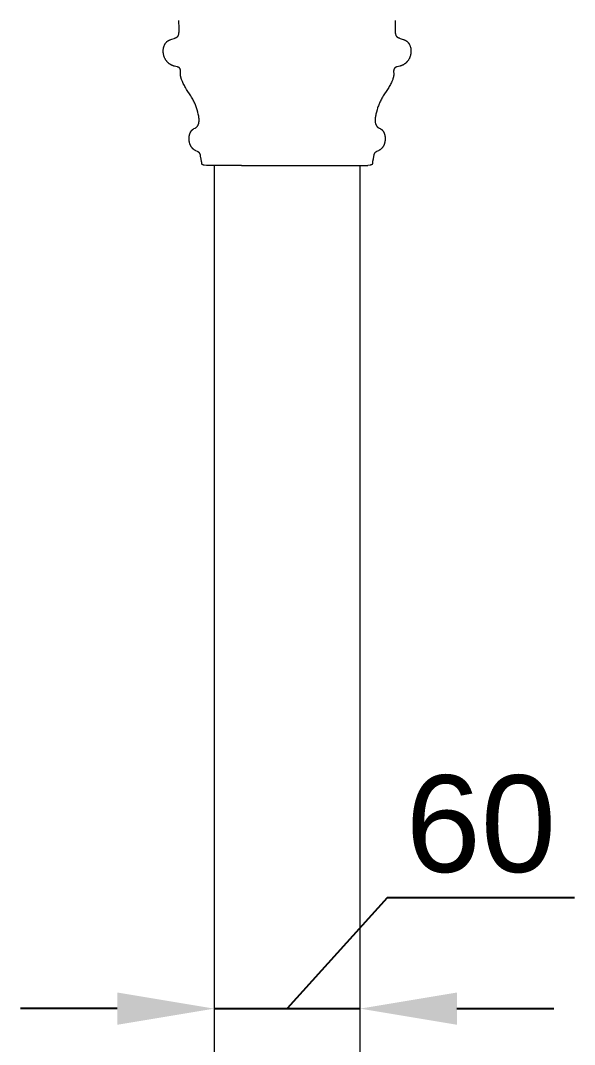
# Model space of a CAD drawing. Header units: millimetres. Extents: x -124 to 15640, y 659 to 4121.
# Drawn here: x 13563.6 to 13792.5, y 3015.3 to 3438.6 of the extents above; entities that cross this region are included whole.
import ezdxf

# ---------------------------------------------------------------- set-up
doc = ezdxf.new("R2010")
doc.units = ezdxf.units.MM
doc.layers.add('ZANO_R', color=7, linetype='Continuous', lineweight=0)
doc.styles.add('Arial', font='arial.ttf')
doc.styles.get("Standard").update_dxf_attribs({"font": 'ARIALUNI.TTF'})
doc.dimstyles.new('pl i ang', dxfattribs={"dimtxt": 50, "dimasz": 50, "dimexe": 1.25, "dimexo": 0.625, "dimgap": 10, "dimtad": 1, "dimtoh": 1, "dimtxsty": 'Standard', "dimcen": 2.5, "dimclrd": 1, "dimclre": 1, "dimclrt": 1, "dimadec": 0, "dimazin": 0, "dimtfac": 1, "dimtmove": 0, "dimatfit": 3, "dimfxl": 1, "dimarcsym": 1})

# ---------------------------------------------------------------- blocks, each defined once
blk = doc.blocks.new('*D497')
at = {"layer": 'ZANO_R', "color": 1, "lineweight": -2}
for p, q in [((13715.12, 3075.87), (13673.77, 3030.1)), ((13792.5, 3075.87), (13715.12, 3075.87)), ((13643.62, 3040.1), (13643.62, 3040.1)), ((13703.92, 3040.1), (13703.92, 3040.1)), ((13603.62, 3030.1), (13563.62, 3030.1)), ((13643.62, 3030.1), (13703.92, 3030.1)), ((13743.92, 3030.1), (13783.92, 3030.1))]:
    blk.add_line(p, q, dxfattribs=at)
at = {"layer": 'ZANO_R', "color": 1}
for points in [[(13603.62, 3023.43), (13603.62, 3036.76), (13643.62, 3030.1)], [(13743.92, 3036.76), (13743.92, 3023.43), (13703.92, 3030.1)]]:
    blk.add_solid(points, dxfattribs=at)
at = {"layer": 'ZANO_R', "color": 1, "insert": (13753.81, 3106.29), "char_height": 40, "attachment_point": 5, "style": 'Arial'}
blk.add_mtext('60', dxfattribs=at)

msp = doc.modelspace()

# ---------------------------------------------------------------- linework, layer by layer
at = {"layer": 'ZANO_R'}
for p, q in [((13629.13, 3435.29), (13629.1, 3438.6)), ((13718.43, 3438.6), (13718.4, 3435.29)), ((13629.05, 3433.22), (13629.06, 3433.3)), ((13629.06, 3433.3), (13629.08, 3433.38)), ((13629.08, 3433.38), (13629.09, 3433.47)), ((13629.09, 3433.47), (13629.1, 3433.56)), ((13629.1, 3433.56), (13629.11, 3433.65)), ((13629.11, 3433.65), (13629.12, 3433.76)), ((13629.12, 3433.87), (13629.13, 3434.12)), ((13629.12, 3433.76), (13629.12, 3433.87)), ((13629.13, 3434.12), (13629.13, 3435.29)), ((13718.4, 3435.29), (13718.4, 3434.12)), ((13718.4, 3434.12), (13718.41, 3433.87)), ((13718.41, 3433.87), (13718.42, 3433.76)), ((13718.42, 3433.76), (13718.43, 3433.65)), ((13718.43, 3433.65), (13718.44, 3433.56)), ((13718.44, 3433.56), (13718.45, 3433.47)), ((13718.45, 3433.47), (13718.46, 3433.38)), ((13718.46, 3433.38), (13718.47, 3433.3)), ((13718.47, 3433.3), (13718.49, 3433.22)), ((13623.39, 3428.97), (13623.44, 3429.04)), ((13623.44, 3429.04), (13623.49, 3429.12)), ((13623.49, 3429.12), (13623.54, 3429.19)), ((13623.54, 3429.19), (13623.59, 3429.26)), ((13623.59, 3429.26), (13623.65, 3429.33)), ((13623.65, 3429.33), (13623.7, 3429.41)), ((13623.7, 3429.41), (13623.76, 3429.47)), ((13623.76, 3429.47), (13623.82, 3429.54)), ((13623.82, 3429.54), (13623.88, 3429.61)), ((13623.88, 3429.61), (13623.94, 3429.67)), ((13623.94, 3429.67), (13624.01, 3429.74)), ((13624.01, 3429.74), (13624.07, 3429.8)), ((13624.07, 3429.8), (13624.14, 3429.86)), ((13624.14, 3429.86), (13624.21, 3429.92)), ((13624.21, 3429.92), (13624.28, 3429.98)), ((13624.28, 3429.98), (13624.35, 3430.03)), ((13624.35, 3430.03), (13624.42, 3430.09)), ((13624.42, 3430.09), (13624.5, 3430.14)), ((13624.5, 3430.14), (13624.59, 3430.2)), ((13624.59, 3430.2), (13624.68, 3430.26)), ((13624.68, 3430.26), (13624.78, 3430.32)), ((13624.78, 3430.32), (13624.87, 3430.37)), ((13624.87, 3430.37), (13624.97, 3430.42)), ((13624.97, 3430.42), (13625.07, 3430.47)), ((13625.07, 3430.47), (13625.18, 3430.52)), ((13625.18, 3430.52), (13625.28, 3430.57)), ((13625.28, 3430.57), (13625.49, 3430.66)), ((13625.49, 3430.66), (13625.71, 3430.75)), ((13625.71, 3430.75), (13626.17, 3430.91)), ((13626.17, 3430.91), (13627.07, 3431.2)), ((13627.07, 3431.2), (13627.36, 3431.31)), ((13627.36, 3431.31), (13627.51, 3431.37)), ((13627.51, 3431.37), (13627.68, 3431.43)), ((13627.68, 3431.43), (13627.77, 3431.47)), ((13627.77, 3431.47), (13627.85, 3431.51)), ((13627.85, 3431.51), (13627.94, 3431.55)), ((13627.94, 3431.55), (13628.02, 3431.59)), ((13628.02, 3431.59), (13628.11, 3431.64)), ((13628.11, 3431.64), (13628.19, 3431.69)), ((13628.19, 3431.69), (13628.23, 3431.71)), ((13628.23, 3431.71), (13628.27, 3431.74)), ((13628.27, 3431.74), (13628.31, 3431.77)), ((13628.31, 3431.77), (13628.35, 3431.79)), ((13628.35, 3431.79), (13628.38, 3431.82)), ((13628.38, 3431.82), (13628.42, 3431.85)), ((13628.42, 3431.85), (13628.45, 3431.88)), ((13628.45, 3431.88), (13628.48, 3431.91)), ((13628.48, 3431.91), (13628.52, 3431.93)), ((13628.52, 3431.93), (13628.55, 3431.97)), ((13628.55, 3431.97), (13628.56, 3431.98)), ((13628.56, 3431.98), (13628.58, 3432)), ((13628.58, 3432), (13628.59, 3432.01)), ((13628.59, 3432.01), (13628.6, 3432.03)), ((13628.6, 3432.03), (13628.62, 3432.05)), ((13628.62, 3432.05), (13628.63, 3432.06)), ((13628.63, 3432.06), (13628.64, 3432.08)), ((13628.64, 3432.08), (13628.66, 3432.1)), ((13628.66, 3432.1), (13628.67, 3432.12)), ((13628.67, 3432.12), (13628.68, 3432.14)), ((13628.68, 3432.14), (13628.69, 3432.16)), ((13628.69, 3432.16), (13628.7, 3432.17)), ((13628.7, 3432.17), (13628.72, 3432.21)), ((13628.72, 3432.21), (13628.74, 3432.25)), ((13628.74, 3432.25), (13628.76, 3432.29)), ((13628.76, 3432.29), (13628.78, 3432.33)), ((13628.78, 3432.33), (13628.79, 3432.36)), ((13628.79, 3432.36), (13628.81, 3432.4)), ((13628.81, 3432.4), (13628.84, 3432.48)), ((13628.84, 3432.48), (13628.88, 3432.62)), ((13628.88, 3432.62), (13628.99, 3432.98)), ((13628.99, 3432.98), (13629.01, 3433.06)), ((13629.01, 3433.06), (13629.03, 3433.14)), ((13629.03, 3433.14), (13629.05, 3433.22)), ((13718.49, 3433.22), (13718.51, 3433.14)), ((13718.51, 3433.14), (13718.52, 3433.06)), ((13718.52, 3433.06), (13718.55, 3432.98)), ((13718.55, 3432.98), (13718.65, 3432.62)), ((13718.65, 3432.62), (13718.7, 3432.48)), ((13718.7, 3432.48), (13718.72, 3432.4)), ((13718.72, 3432.4), (13718.74, 3432.36)), ((13718.74, 3432.36), (13718.75, 3432.33)), ((13718.75, 3432.33), (13718.77, 3432.29)), ((13718.77, 3432.29), (13718.79, 3432.25)), ((13718.79, 3432.25), (13718.81, 3432.21)), ((13718.81, 3432.21), (13718.83, 3432.17)), ((13718.83, 3432.17), (13718.84, 3432.16)), ((13718.84, 3432.16), (13718.85, 3432.14)), ((13718.85, 3432.14), (13718.86, 3432.12)), ((13718.86, 3432.12), (13718.88, 3432.1)), ((13718.88, 3432.1), (13718.89, 3432.08)), ((13718.89, 3432.08), (13718.9, 3432.06)), ((13718.9, 3432.06), (13718.92, 3432.05)), ((13718.92, 3432.05), (13718.93, 3432.03)), ((13718.93, 3432.03), (13718.94, 3432.01)), ((13718.94, 3432.01), (13718.96, 3432)), ((13718.96, 3432), (13718.97, 3431.98)), ((13718.97, 3431.98), (13718.99, 3431.97)), ((13718.99, 3431.97), (13719.02, 3431.93)), ((13719.02, 3431.93), (13719.05, 3431.91)), ((13719.05, 3431.91), (13719.08, 3431.88)), ((13719.08, 3431.88), (13719.12, 3431.85)), ((13719.12, 3431.85), (13719.15, 3431.82)), ((13719.15, 3431.82), (13719.19, 3431.79)), ((13719.19, 3431.79), (13719.22, 3431.77)), ((13719.22, 3431.77), (13719.26, 3431.74)), ((13719.26, 3431.74), (13719.3, 3431.71)), ((13719.3, 3431.71), (13719.34, 3431.69)), ((13719.34, 3431.69), (13719.42, 3431.64)), ((13719.42, 3431.64), (13719.51, 3431.59)), ((13719.51, 3431.59), (13719.59, 3431.55)), ((13719.59, 3431.55), (13719.68, 3431.51)), ((13719.68, 3431.51), (13719.77, 3431.47)), ((13719.77, 3431.47), (13719.85, 3431.43)), ((13719.85, 3431.43), (13720.02, 3431.37)), ((13720.02, 3431.37), (13720.17, 3431.31)), ((13720.17, 3431.31), (13720.47, 3431.2)), ((13720.47, 3431.2), (13721.36, 3430.91)), ((13721.36, 3430.91), (13721.82, 3430.75)), ((13721.82, 3430.75), (13722.04, 3430.66)), ((13722.04, 3430.66), (13722.25, 3430.57)), ((13722.25, 3430.57), (13722.36, 3430.52)), ((13722.36, 3430.52), (13722.46, 3430.47)), ((13722.46, 3430.47), (13722.56, 3430.42)), ((13722.56, 3430.42), (13722.66, 3430.37)), ((13722.66, 3430.37), (13722.76, 3430.32)), ((13722.76, 3430.32), (13722.85, 3430.26)), ((13722.85, 3430.26), (13722.94, 3430.2)), ((13722.94, 3430.2), (13723.04, 3430.14)), ((13723.04, 3430.14), (13723.11, 3430.09)), ((13723.11, 3430.09), (13723.18, 3430.03)), ((13723.18, 3430.03), (13723.26, 3429.98)), ((13723.26, 3429.98), (13723.33, 3429.92)), ((13723.33, 3429.92), (13723.39, 3429.86)), ((13723.39, 3429.86), (13723.46, 3429.8)), ((13723.46, 3429.8), (13723.53, 3429.74)), ((13723.53, 3429.74), (13723.59, 3429.67)), ((13723.59, 3429.67), (13723.65, 3429.61)), ((13723.65, 3429.61), (13723.71, 3429.54)), ((13723.71, 3429.54), (13723.77, 3429.47)), ((13723.77, 3429.47), (13723.83, 3429.41)), ((13723.83, 3429.41), (13723.89, 3429.33)), ((13723.89, 3429.33), (13723.94, 3429.26)), ((13723.94, 3429.26), (13723.99, 3429.19)), ((13723.99, 3429.19), (13724.04, 3429.12)), ((13724.04, 3429.12), (13724.09, 3429.04)), ((13724.09, 3429.04), (13724.14, 3428.97)), ((13622.59, 3426.27), (13622.61, 3426.47)), ((13622.59, 3426.07), (13622.59, 3426.27)), ((13622.59, 3425.87), (13622.59, 3426.07)), ((13622.59, 3425.68), (13622.59, 3425.87)), ((13622.6, 3425.48), (13622.59, 3425.68)), ((13622.62, 3425.28), (13622.6, 3425.48)), ((13622.61, 3426.47), (13622.63, 3426.66)), ((13622.64, 3425.09), (13622.62, 3425.28)), ((13622.63, 3426.66), (13622.65, 3426.86)), ((13622.67, 3424.89), (13622.64, 3425.09)), ((13622.65, 3426.86), (13622.68, 3427.06)), ((13622.7, 3424.7), (13622.67, 3424.89)), ((13622.68, 3427.06), (13622.72, 3427.25)), ((13622.72, 3427.25), (13622.76, 3427.44)), ((13622.76, 3427.44), (13622.81, 3427.63)), ((13622.81, 3427.63), (13622.87, 3427.82)), ((13622.87, 3427.82), (13622.92, 3427.99)), ((13622.92, 3427.99), (13622.99, 3428.16)), ((13622.99, 3428.16), (13623.06, 3428.33)), ((13623.06, 3428.33), (13623.09, 3428.41)), ((13623.09, 3428.41), (13623.13, 3428.49)), ((13623.13, 3428.49), (13623.17, 3428.57)), ((13623.17, 3428.57), (13623.21, 3428.65)), ((13623.21, 3428.65), (13623.25, 3428.73)), ((13623.25, 3428.73), (13623.3, 3428.81)), ((13623.3, 3428.81), (13623.34, 3428.89)), ((13623.34, 3428.89), (13623.39, 3428.97)), ((13724.14, 3428.97), (13724.19, 3428.89)), ((13724.19, 3428.89), (13724.24, 3428.81)), ((13724.24, 3428.81), (13724.28, 3428.73)), ((13724.28, 3428.73), (13724.32, 3428.65)), ((13724.32, 3428.65), (13724.36, 3428.57)), ((13724.36, 3428.57), (13724.4, 3428.49)), ((13724.4, 3428.49), (13724.44, 3428.41)), ((13724.44, 3428.41), (13724.48, 3428.33)), ((13724.48, 3428.33), (13724.55, 3428.16)), ((13724.55, 3428.16), (13724.61, 3427.99)), ((13724.61, 3427.99), (13724.67, 3427.82)), ((13724.67, 3427.82), (13724.72, 3427.63)), ((13724.72, 3427.63), (13724.77, 3427.44)), ((13724.77, 3427.44), (13724.82, 3427.25)), ((13724.82, 3427.25), (13724.85, 3427.06)), ((13724.87, 3424.89), (13724.84, 3424.7)), ((13724.85, 3427.06), (13724.88, 3426.86)), ((13724.89, 3425.09), (13724.87, 3424.89)), ((13724.88, 3426.86), (13724.91, 3426.66)), ((13724.92, 3425.28), (13724.89, 3425.09)), ((13724.91, 3426.66), (13724.93, 3426.47)), ((13724.93, 3425.48), (13724.92, 3425.28)), ((13724.93, 3426.47), (13724.94, 3426.27)), ((13724.94, 3425.68), (13724.93, 3425.48)), ((13724.94, 3426.27), (13724.95, 3426.07)), ((13724.95, 3425.87), (13724.94, 3425.68)), ((13724.95, 3426.07), (13724.95, 3425.87)), ((13622.74, 3424.5), (13622.7, 3424.7)), ((13622.78, 3424.3), (13622.74, 3424.5)), ((13622.83, 3424.1), (13622.78, 3424.3)), ((13622.89, 3423.9), (13622.83, 3424.1)), ((13622.95, 3423.71), (13622.89, 3423.9)), ((13623.02, 3423.51), (13622.95, 3423.71)), ((13623.1, 3423.32), (13623.02, 3423.51)), ((13623.18, 3423.13), (13623.1, 3423.32)), ((13623.27, 3422.94), (13623.18, 3423.13)), ((13623.36, 3422.76), (13623.27, 3422.94)), ((13623.46, 3422.57), (13623.36, 3422.76)), ((13623.56, 3422.39), (13623.46, 3422.57)), ((13623.68, 3422.22), (13623.56, 3422.39)), ((13623.79, 3422.04), (13623.68, 3422.22)), ((13623.92, 3421.88), (13623.79, 3422.04)), ((13624.05, 3421.71), (13623.92, 3421.88)), ((13624.11, 3421.63), (13624.05, 3421.71)), ((13624.18, 3421.55), (13624.11, 3421.63)), ((13624.25, 3421.47), (13624.18, 3421.55)), ((13624.32, 3421.39), (13624.25, 3421.47)), ((13624.4, 3421.31), (13624.32, 3421.39)), ((13624.47, 3421.24), (13624.4, 3421.31)), ((13624.55, 3421.16), (13624.47, 3421.24)), ((13624.63, 3421.09), (13624.55, 3421.16)), ((13624.71, 3421.02), (13624.63, 3421.09)), ((13624.79, 3420.95), (13624.71, 3421.02)), ((13624.87, 3420.88), (13624.79, 3420.95)), ((13624.95, 3420.81), (13624.87, 3420.88)), ((13625.04, 3420.74), (13624.95, 3420.81)), ((13625.13, 3420.68), (13625.04, 3420.74)), ((13625.22, 3420.61), (13625.13, 3420.68)), ((13625.31, 3420.55), (13625.22, 3420.61)), ((13722.32, 3420.61), (13722.23, 3420.55)), ((13722.41, 3420.68), (13722.32, 3420.61)), ((13722.49, 3420.74), (13722.41, 3420.68)), ((13722.58, 3420.81), (13722.49, 3420.74)), ((13722.66, 3420.88), (13722.58, 3420.81)), ((13722.75, 3420.95), (13722.66, 3420.88)), ((13722.83, 3421.02), (13722.75, 3420.95)), ((13722.91, 3421.09), (13722.83, 3421.02)), ((13722.98, 3421.16), (13722.91, 3421.09)), ((13723.06, 3421.24), (13722.98, 3421.16)), ((13723.14, 3421.31), (13723.06, 3421.24)), ((13723.21, 3421.39), (13723.14, 3421.31)), ((13723.28, 3421.47), (13723.21, 3421.39)), ((13723.35, 3421.55), (13723.28, 3421.47)), ((13723.42, 3421.63), (13723.35, 3421.55)), ((13723.49, 3421.71), (13723.42, 3421.63)), ((13723.62, 3421.88), (13723.49, 3421.71)), ((13723.74, 3422.04), (13723.62, 3421.88)), ((13723.86, 3422.22), (13723.74, 3422.04)), ((13723.97, 3422.39), (13723.86, 3422.22)), ((13724.07, 3422.57), (13723.97, 3422.39)), ((13724.17, 3422.76), (13724.07, 3422.57)), ((13724.27, 3422.94), (13724.17, 3422.76)), ((13724.35, 3423.13), (13724.27, 3422.94)), ((13724.44, 3423.32), (13724.35, 3423.13)), ((13724.51, 3423.51), (13724.44, 3423.32)), ((13724.58, 3423.71), (13724.51, 3423.51)), ((13724.64, 3423.9), (13724.58, 3423.71)), ((13724.7, 3424.1), (13724.64, 3423.9)), ((13724.75, 3424.3), (13724.7, 3424.1)), ((13724.8, 3424.5), (13724.75, 3424.3)), ((13724.84, 3424.7), (13724.8, 3424.5)), ((13625.4, 3420.49), (13625.31, 3420.55)), ((13625.49, 3420.43), (13625.4, 3420.49)), ((13625.59, 3420.37), (13625.49, 3420.43)), ((13625.69, 3420.31), (13625.59, 3420.37)), ((13625.78, 3420.26), (13625.69, 3420.31)), ((13625.88, 3420.21), (13625.78, 3420.26)), ((13625.98, 3420.15), (13625.88, 3420.21)), ((13626.09, 3420.1), (13625.98, 3420.15)), ((13626.19, 3420.06), (13626.09, 3420.1)), ((13626.3, 3420.01), (13626.19, 3420.06)), ((13626.41, 3419.97), (13626.3, 3420.01)), ((13626.52, 3419.92), (13626.41, 3419.97)), ((13626.63, 3419.88), (13626.52, 3419.92)), ((13626.74, 3419.84), (13626.63, 3419.88)), ((13626.85, 3419.8), (13626.74, 3419.84)), ((13626.97, 3419.77), (13626.85, 3419.8)), ((13627.1, 3419.73), (13626.97, 3419.77)), ((13627.24, 3419.69), (13627.1, 3419.73)), ((13628.28, 3419.44), (13627.24, 3419.69)), ((13628.4, 3419.41), (13628.28, 3419.44)), ((13628.52, 3419.37), (13628.4, 3419.41)), ((13628.64, 3419.33), (13628.52, 3419.37)), ((13628.7, 3419.31), (13628.64, 3419.33)), ((13628.76, 3419.29), (13628.7, 3419.31)), ((13628.81, 3419.27), (13628.76, 3419.29)), ((13628.87, 3419.24), (13628.81, 3419.27)), ((13628.92, 3419.22), (13628.87, 3419.24)), ((13628.97, 3419.19), (13628.92, 3419.22)), ((13629, 3419.18), (13628.97, 3419.19)), ((13629.02, 3419.16), (13629, 3419.18)), ((13629.05, 3419.15), (13629.02, 3419.16)), ((13629.07, 3419.13), (13629.05, 3419.15)), ((13629.09, 3419.12), (13629.07, 3419.13)), ((13629.12, 3419.1), (13629.09, 3419.12)), ((13629.14, 3419.09), (13629.12, 3419.1)), ((13629.16, 3419.07), (13629.14, 3419.09)), ((13629.18, 3419.06), (13629.16, 3419.07)), ((13629.2, 3419.04), (13629.18, 3419.06)), ((13629.22, 3419.02), (13629.2, 3419.04)), ((13629.24, 3419.01), (13629.22, 3419.02)), ((13629.26, 3418.99), (13629.24, 3419.01)), ((13629.28, 3418.97), (13629.26, 3418.99)), ((13629.3, 3418.95), (13629.28, 3418.97)), ((13629.32, 3418.93), (13629.3, 3418.95)), ((13629.34, 3418.92), (13629.32, 3418.93)), ((13629.35, 3418.9), (13629.34, 3418.92)), ((13629.37, 3418.88), (13629.35, 3418.9)), ((13629.39, 3418.86), (13629.37, 3418.88)), ((13629.4, 3418.84), (13629.39, 3418.86)), ((13629.42, 3418.82), (13629.4, 3418.84)), ((13629.43, 3418.8), (13629.42, 3418.82)), ((13629.45, 3418.78), (13629.43, 3418.8)), ((13629.46, 3418.76), (13629.45, 3418.78)), ((13629.47, 3418.74), (13629.46, 3418.76)), ((13629.49, 3418.72), (13629.47, 3418.74)), ((13629.5, 3418.7), (13629.49, 3418.72)), ((13629.51, 3418.68), (13629.5, 3418.7)), ((13629.52, 3418.66), (13629.51, 3418.68)), ((13629.53, 3418.64), (13629.52, 3418.66)), ((13629.55, 3418.62), (13629.53, 3418.64)), ((13629.57, 3418.57), (13629.55, 3418.62)), ((13629.59, 3418.53), (13629.57, 3418.57)), ((13629.6, 3418.48), (13629.59, 3418.53)), ((13629.62, 3418.44), (13629.6, 3418.48)), ((13629.64, 3418.39), (13629.62, 3418.44)), ((13629.65, 3418.35), (13629.64, 3418.39)), ((13629.66, 3418.3), (13629.65, 3418.35)), ((13629.67, 3418.25), (13629.66, 3418.3)), ((13629.69, 3418.2), (13629.67, 3418.25)), ((13629.7, 3418.15), (13629.69, 3418.2)), ((13629.7, 3418.1), (13629.7, 3418.15)), ((13629.71, 3418.06), (13629.7, 3418.1)), ((13629.72, 3418.01), (13629.71, 3418.06)), ((13629.72, 3417.96), (13629.72, 3418.01)), ((13629.73, 3417.85), (13629.72, 3417.96)), ((13629.72, 3416.59), (13629.75, 3417.48)), ((13629.72, 3416.32), (13629.72, 3416.59)), ((13629.74, 3417.73), (13629.73, 3417.85)), ((13629.75, 3417.61), (13629.74, 3417.73)), ((13629.75, 3417.48), (13629.75, 3417.61)), ((13717.8, 3417.85), (13717.79, 3417.73)), ((13717.79, 3417.73), (13717.79, 3417.61)), ((13717.79, 3417.61), (13717.79, 3417.48)), ((13717.79, 3417.48), (13717.81, 3416.59)), ((13717.81, 3417.96), (13717.8, 3417.85)), ((13717.82, 3418.06), (13717.81, 3418.01)), ((13717.81, 3418.01), (13717.81, 3417.96)), ((13717.81, 3416.59), (13717.81, 3416.32)), ((13717.83, 3418.1), (13717.82, 3418.06)), ((13717.84, 3418.15), (13717.83, 3418.1)), ((13717.85, 3418.2), (13717.84, 3418.15)), ((13717.86, 3418.25), (13717.85, 3418.2)), ((13717.87, 3418.3), (13717.86, 3418.25)), ((13717.88, 3418.35), (13717.87, 3418.3)), ((13717.9, 3418.39), (13717.88, 3418.35)), ((13717.91, 3418.44), (13717.9, 3418.39)), ((13717.93, 3418.48), (13717.91, 3418.44)), ((13717.95, 3418.53), (13717.93, 3418.48)), ((13717.97, 3418.57), (13717.95, 3418.53)), ((13717.99, 3418.62), (13717.97, 3418.57)), ((13718, 3418.64), (13717.99, 3418.62)), ((13718.01, 3418.66), (13718, 3418.64)), ((13718.02, 3418.68), (13718.01, 3418.66)), ((13718.03, 3418.7), (13718.02, 3418.68)), ((13718.05, 3418.72), (13718.03, 3418.7)), ((13718.06, 3418.74), (13718.05, 3418.72)), ((13718.07, 3418.76), (13718.06, 3418.74)), ((13718.09, 3418.78), (13718.07, 3418.76)), ((13718.1, 3418.8), (13718.09, 3418.78)), ((13718.12, 3418.82), (13718.1, 3418.8)), ((13718.13, 3418.84), (13718.12, 3418.82)), ((13718.15, 3418.86), (13718.13, 3418.84)), ((13718.16, 3418.88), (13718.15, 3418.86)), ((13718.18, 3418.9), (13718.16, 3418.88)), ((13718.2, 3418.92), (13718.18, 3418.9)), ((13718.21, 3418.93), (13718.2, 3418.92)), ((13718.23, 3418.95), (13718.21, 3418.93)), ((13718.25, 3418.97), (13718.23, 3418.95)), ((13718.27, 3418.99), (13718.25, 3418.97)), ((13718.29, 3419.01), (13718.27, 3418.99)), ((13718.31, 3419.02), (13718.29, 3419.01)), ((13718.33, 3419.04), (13718.31, 3419.02)), ((13718.35, 3419.06), (13718.33, 3419.04)), ((13718.37, 3419.07), (13718.35, 3419.06)), ((13718.39, 3419.09), (13718.37, 3419.07)), ((13718.42, 3419.1), (13718.39, 3419.09)), ((13718.44, 3419.12), (13718.42, 3419.1)), ((13718.46, 3419.13), (13718.44, 3419.12)), ((13718.49, 3419.15), (13718.46, 3419.13)), ((13718.51, 3419.16), (13718.49, 3419.15)), ((13718.54, 3419.18), (13718.51, 3419.16)), ((13718.56, 3419.19), (13718.54, 3419.18)), ((13718.61, 3419.22), (13718.56, 3419.19)), ((13718.67, 3419.24), (13718.61, 3419.22)), ((13718.72, 3419.27), (13718.67, 3419.24)), ((13718.78, 3419.29), (13718.72, 3419.27)), ((13718.84, 3419.31), (13718.78, 3419.29)), ((13718.89, 3419.33), (13718.84, 3419.31)), ((13719.01, 3419.37), (13718.89, 3419.33)), ((13719.13, 3419.41), (13719.01, 3419.37)), ((13719.25, 3419.44), (13719.13, 3419.41)), ((13720.3, 3419.69), (13719.25, 3419.44)), ((13720.43, 3419.73), (13720.3, 3419.69)), ((13720.56, 3419.77), (13720.43, 3419.73)), ((13720.68, 3419.8), (13720.56, 3419.77)), ((13720.79, 3419.84), (13720.68, 3419.8)), ((13720.91, 3419.88), (13720.79, 3419.84)), ((13721.02, 3419.92), (13720.91, 3419.88)), ((13721.13, 3419.97), (13721.02, 3419.92)), ((13721.23, 3420.01), (13721.13, 3419.97)), ((13721.34, 3420.06), (13721.23, 3420.01)), ((13721.45, 3420.1), (13721.34, 3420.06)), ((13721.55, 3420.15), (13721.45, 3420.1)), ((13721.65, 3420.21), (13721.55, 3420.15)), ((13721.75, 3420.26), (13721.65, 3420.21)), ((13721.85, 3420.31), (13721.75, 3420.26)), ((13721.94, 3420.37), (13721.85, 3420.31)), ((13722.04, 3420.43), (13721.94, 3420.37)), ((13722.13, 3420.49), (13722.04, 3420.43)), ((13722.23, 3420.55), (13722.13, 3420.49)), ((13629.72, 3416.18), (13629.72, 3416.32)), ((13629.73, 3416.05), (13629.72, 3416.18)), ((13629.74, 3415.91), (13629.73, 3416.05)), ((13629.75, 3415.78), (13629.74, 3415.91)), ((13629.77, 3415.63), (13629.75, 3415.78)), ((13629.8, 3415.48), (13629.77, 3415.63)), ((13629.83, 3415.33), (13629.8, 3415.48)), ((13629.86, 3415.17), (13629.83, 3415.33)), ((13629.9, 3415.02), (13629.86, 3415.17)), ((13629.94, 3414.87), (13629.9, 3415.02)), ((13629.99, 3414.72), (13629.94, 3414.87)), ((13630.03, 3414.57), (13629.99, 3414.72)), ((13630.14, 3414.26), (13630.03, 3414.57)), ((13630.25, 3413.96), (13630.14, 3414.26)), ((13630.5, 3413.38), (13630.25, 3413.96)), ((13630.69, 3412.95), (13630.5, 3413.38)), ((13630.89, 3412.52), (13630.69, 3412.95)), ((13631.1, 3412.1), (13630.89, 3412.52)), ((13631.31, 3411.69), (13631.1, 3412.1)), ((13716.43, 3412.1), (13716.22, 3411.69)), ((13716.64, 3412.52), (13716.43, 3412.1)), ((13716.84, 3412.95), (13716.64, 3412.52)), ((13717.04, 3413.38), (13716.84, 3412.95)), ((13717.28, 3413.96), (13717.04, 3413.38)), ((13717.39, 3414.26), (13717.28, 3413.96)), ((13717.5, 3414.57), (13717.39, 3414.26)), ((13717.55, 3414.72), (13717.5, 3414.57)), ((13717.59, 3414.87), (13717.55, 3414.72)), ((13717.64, 3415.02), (13717.59, 3414.87)), ((13717.67, 3415.17), (13717.64, 3415.02)), ((13717.71, 3415.33), (13717.67, 3415.17)), ((13717.74, 3415.48), (13717.71, 3415.33)), ((13717.76, 3415.63), (13717.74, 3415.48)), ((13717.78, 3415.78), (13717.76, 3415.63)), ((13717.8, 3415.91), (13717.78, 3415.78)), ((13717.81, 3416.05), (13717.8, 3415.91)), ((13717.81, 3416.32), (13717.81, 3416.18)), ((13717.81, 3416.18), (13717.81, 3416.05)), ((13631.54, 3411.28), (13631.31, 3411.69)), ((13631.77, 3410.87), (13631.54, 3411.28)), ((13632.27, 3410.04), (13631.77, 3410.87)), ((13634.01, 3407.4), (13632.27, 3410.04)), ((13715.26, 3410.04), (13713.52, 3407.4)), ((13715.76, 3410.87), (13715.26, 3410.04)), ((13716, 3411.28), (13715.76, 3410.87)), ((13716.22, 3411.69), (13716, 3411.28)), ((13634.29, 3406.95), (13634.01, 3407.4)), ((13634.57, 3406.48), (13634.29, 3406.95)), ((13634.8, 3406.09), (13634.57, 3406.48)), ((13635.01, 3405.69), (13634.8, 3406.09)), ((13635.21, 3405.29), (13635.01, 3405.69)), ((13635.4, 3404.89), (13635.21, 3405.29)), ((13635.58, 3404.48), (13635.4, 3404.89)), ((13635.76, 3404.08), (13635.58, 3404.48)), ((13635.92, 3403.67), (13635.76, 3404.08)), ((13636.07, 3403.26), (13635.92, 3403.67)), ((13711.61, 3403.67), (13711.46, 3403.26)), ((13711.78, 3404.08), (13711.61, 3403.67)), ((13711.95, 3404.48), (13711.78, 3404.08)), ((13712.13, 3404.89), (13711.95, 3404.48)), ((13712.32, 3405.29), (13712.13, 3404.89)), ((13712.52, 3405.69), (13712.32, 3405.29)), ((13712.74, 3406.09), (13712.52, 3405.69)), ((13712.96, 3406.48), (13712.74, 3406.09)), ((13713.24, 3406.95), (13712.96, 3406.48)), ((13713.52, 3407.4), (13713.24, 3406.95)), ((13636.22, 3402.85), (13636.07, 3403.26)), ((13636.36, 3402.43), (13636.22, 3402.85)), ((13636.62, 3401.59), (13636.36, 3402.43)), ((13636.85, 3400.73), (13636.62, 3401.59)), ((13637.06, 3399.85), (13636.85, 3400.73)), ((13637.15, 3399.46), (13637.06, 3399.85)), ((13637.23, 3399.06), (13637.15, 3399.46)), ((13710.38, 3399.46), (13710.3, 3399.06)), ((13710.47, 3399.85), (13710.38, 3399.46)), ((13710.68, 3400.73), (13710.47, 3399.85)), ((13710.92, 3401.59), (13710.68, 3400.73)), ((13711.17, 3402.43), (13710.92, 3401.59)), ((13711.31, 3402.85), (13711.17, 3402.43)), ((13711.46, 3403.26), (13711.31, 3402.85)), ((13636.86, 3395.11), (13636.9, 3395.18)), ((13636.9, 3395.18), (13636.94, 3395.25)), ((13636.94, 3395.25), (13636.97, 3395.32)), ((13636.97, 3395.32), (13637.01, 3395.39)), ((13637.01, 3395.39), (13637.04, 3395.46)), ((13637.04, 3395.46), (13637.07, 3395.53)), ((13637.07, 3395.53), (13637.1, 3395.6)), ((13637.1, 3395.6), (13637.13, 3395.68)), ((13637.13, 3395.68), (13637.16, 3395.75)), ((13637.16, 3395.75), (13637.18, 3395.83)), ((13637.18, 3395.83), (13637.21, 3395.9)), ((13637.21, 3395.9), (13637.23, 3395.98)), ((13637.31, 3398.65), (13637.23, 3399.06)), ((13637.23, 3395.98), (13637.25, 3396.06)), ((13637.25, 3396.06), (13637.27, 3396.13)), ((13637.27, 3396.13), (13637.29, 3396.21)), ((13637.29, 3396.21), (13637.32, 3396.37)), ((13637.34, 3398.44), (13637.31, 3398.65)), ((13637.32, 3396.37), (13637.35, 3396.53)), ((13637.36, 3398.23), (13637.34, 3398.44)), ((13637.35, 3396.53), (13637.36, 3396.63)), ((13637.38, 3398.02), (13637.36, 3398.23)), ((13637.36, 3396.63), (13637.38, 3396.74)), ((13637.4, 3397.81), (13637.38, 3398.02)), ((13637.38, 3396.74), (13637.39, 3396.85)), ((13637.39, 3396.85), (13637.4, 3396.95)), ((13637.41, 3397.59), (13637.4, 3397.81)), ((13637.4, 3397.06), (13637.41, 3397.17)), ((13637.4, 3396.95), (13637.4, 3397.06)), ((13637.41, 3397.38), (13637.41, 3397.59)), ((13637.41, 3397.17), (13637.41, 3397.38)), ((13710.13, 3397.81), (13710.12, 3397.59)), ((13710.12, 3397.59), (13710.12, 3397.38)), ((13710.12, 3397.38), (13710.12, 3397.17)), ((13710.12, 3397.17), (13710.13, 3397.06)), ((13710.15, 3398.02), (13710.13, 3397.81)), ((13710.13, 3397.06), (13710.14, 3396.95)), ((13710.14, 3396.95), (13710.14, 3396.85)), ((13710.14, 3396.85), (13710.16, 3396.74)), ((13710.17, 3398.23), (13710.15, 3398.02)), ((13710.16, 3396.74), (13710.17, 3396.63)), ((13710.2, 3398.44), (13710.17, 3398.23)), ((13710.17, 3396.63), (13710.18, 3396.53)), ((13710.18, 3396.53), (13710.21, 3396.37)), ((13710.23, 3398.65), (13710.2, 3398.44)), ((13710.21, 3396.37), (13710.24, 3396.21)), ((13710.3, 3399.06), (13710.23, 3398.65)), ((13710.24, 3396.21), (13710.26, 3396.13)), ((13710.26, 3396.13), (13710.28, 3396.06)), ((13710.28, 3396.06), (13710.3, 3395.98)), ((13710.3, 3395.98), (13710.33, 3395.9)), ((13710.33, 3395.9), (13710.35, 3395.83)), ((13710.35, 3395.83), (13710.38, 3395.75)), ((13710.38, 3395.75), (13710.4, 3395.68)), ((13710.4, 3395.68), (13710.43, 3395.6)), ((13710.43, 3395.6), (13710.46, 3395.53)), ((13710.46, 3395.53), (13710.49, 3395.46)), ((13710.49, 3395.46), (13710.53, 3395.39)), ((13710.53, 3395.39), (13710.56, 3395.32)), ((13710.56, 3395.32), (13710.6, 3395.25)), ((13710.6, 3395.25), (13710.64, 3395.18)), ((13710.64, 3395.18), (13710.68, 3395.11)), ((13633.35, 3390.89), (13633.38, 3391.04)), ((13633.38, 3391.04), (13633.41, 3391.18)), ((13633.41, 3391.18), (13633.45, 3391.33)), ((13633.45, 3391.33), (13633.49, 3391.47)), ((13633.49, 3391.47), (13633.53, 3391.61)), ((13633.53, 3391.61), (13633.58, 3391.75)), ((13633.58, 3391.75), (13633.63, 3391.89)), ((13633.63, 3391.89), (13633.68, 3392.02)), ((13633.68, 3392.02), (13633.73, 3392.15)), ((13633.73, 3392.15), (13633.79, 3392.28)), ((13633.79, 3392.28), (13633.86, 3392.41)), ((13633.86, 3392.41), (13633.92, 3392.53)), ((13633.92, 3392.53), (13633.99, 3392.65)), ((13633.99, 3392.65), (13634.07, 3392.77)), ((13634.07, 3392.77), (13634.11, 3392.82)), ((13634.11, 3392.82), (13634.15, 3392.88)), ((13634.15, 3392.88), (13634.19, 3392.93)), ((13634.19, 3392.93), (13634.23, 3392.99)), ((13634.23, 3392.99), (13634.27, 3393.04)), ((13634.27, 3393.04), (13634.31, 3393.09)), ((13634.31, 3393.09), (13634.35, 3393.14)), ((13634.35, 3393.14), (13634.4, 3393.19)), ((13634.4, 3393.19), (13634.44, 3393.24)), ((13634.44, 3393.24), (13634.49, 3393.29)), ((13634.49, 3393.29), (13634.53, 3393.34)), ((13634.53, 3393.34), (13634.58, 3393.38)), ((13634.58, 3393.38), (13634.63, 3393.43)), ((13634.63, 3393.43), (13634.68, 3393.47)), ((13634.68, 3393.47), (13634.73, 3393.52)), ((13634.73, 3393.52), (13634.78, 3393.56)), ((13634.78, 3393.56), (13634.83, 3393.6)), ((13634.83, 3393.6), (13634.89, 3393.64)), ((13634.89, 3393.64), (13634.94, 3393.67)), ((13634.94, 3393.67), (13634.99, 3393.71)), ((13634.99, 3393.71), (13635.07, 3393.76)), ((13635.07, 3393.76), (13635.14, 3393.8)), ((13635.14, 3393.8), (13635.21, 3393.84)), ((13635.21, 3393.84), (13635.29, 3393.88)), ((13635.29, 3393.88), (13635.75, 3394.12)), ((13635.75, 3394.12), (13635.9, 3394.2)), ((13635.9, 3394.2), (13635.97, 3394.24)), ((13635.97, 3394.24), (13636.04, 3394.28)), ((13636.04, 3394.28), (13636.11, 3394.33)), ((13636.11, 3394.33), (13636.18, 3394.37)), ((13636.18, 3394.37), (13636.21, 3394.4)), ((13636.21, 3394.4), (13636.24, 3394.42)), ((13636.24, 3394.42), (13636.3, 3394.47)), ((13636.3, 3394.47), (13636.36, 3394.52)), ((13636.36, 3394.52), (13636.42, 3394.57)), ((13636.42, 3394.57), (13636.48, 3394.62)), ((13636.48, 3394.62), (13636.53, 3394.68)), ((13636.53, 3394.68), (13636.58, 3394.74)), ((13636.58, 3394.74), (13636.63, 3394.8)), ((13636.63, 3394.8), (13636.68, 3394.86)), ((13636.68, 3394.86), (13636.73, 3394.92)), ((13636.73, 3394.92), (13636.77, 3394.98)), ((13636.77, 3394.98), (13636.82, 3395.05)), ((13636.82, 3395.05), (13636.86, 3395.11)), ((13710.68, 3395.11), (13710.72, 3395.05)), ((13710.72, 3395.05), (13710.76, 3394.98)), ((13710.76, 3394.98), (13710.81, 3394.92)), ((13710.81, 3394.92), (13710.85, 3394.86)), ((13710.85, 3394.86), (13710.9, 3394.8)), ((13710.9, 3394.8), (13710.95, 3394.74)), ((13710.95, 3394.74), (13711, 3394.68)), ((13711, 3394.68), (13711.06, 3394.62)), ((13711.06, 3394.62), (13711.11, 3394.57)), ((13711.11, 3394.57), (13711.17, 3394.52)), ((13711.17, 3394.52), (13711.23, 3394.47)), ((13711.23, 3394.47), (13711.29, 3394.42)), ((13711.29, 3394.42), (13711.32, 3394.4)), ((13711.32, 3394.4), (13711.35, 3394.37)), ((13711.35, 3394.37), (13711.42, 3394.33)), ((13711.42, 3394.33), (13711.49, 3394.28)), ((13711.49, 3394.28), (13711.56, 3394.24)), ((13711.56, 3394.24), (13711.63, 3394.2)), ((13711.63, 3394.2), (13711.78, 3394.12)), ((13711.78, 3394.12), (13712.24, 3393.88)), ((13712.24, 3393.88), (13712.32, 3393.84)), ((13712.32, 3393.84), (13712.39, 3393.8)), ((13712.39, 3393.8), (13712.47, 3393.76)), ((13712.47, 3393.76), (13712.54, 3393.71)), ((13712.54, 3393.71), (13712.59, 3393.67)), ((13712.59, 3393.67), (13712.65, 3393.64)), ((13712.65, 3393.64), (13712.7, 3393.6)), ((13712.7, 3393.6), (13712.75, 3393.56)), ((13712.75, 3393.56), (13712.8, 3393.52)), ((13712.8, 3393.52), (13712.85, 3393.47)), ((13712.85, 3393.47), (13712.9, 3393.43)), ((13712.9, 3393.43), (13712.95, 3393.38)), ((13712.95, 3393.38), (13713, 3393.34)), ((13713, 3393.34), (13713.05, 3393.29)), ((13713.05, 3393.29), (13713.09, 3393.24)), ((13713.09, 3393.24), (13713.14, 3393.19)), ((13713.14, 3393.19), (13713.18, 3393.14)), ((13713.18, 3393.14), (13713.22, 3393.09)), ((13713.22, 3393.09), (13713.27, 3393.04)), ((13713.27, 3393.04), (13713.31, 3392.99)), ((13713.31, 3392.99), (13713.35, 3392.93)), ((13713.35, 3392.93), (13713.39, 3392.88)), ((13713.39, 3392.88), (13713.43, 3392.82)), ((13713.43, 3392.82), (13713.46, 3392.77)), ((13713.46, 3392.77), (13713.54, 3392.65)), ((13713.54, 3392.65), (13713.61, 3392.53)), ((13713.61, 3392.53), (13713.68, 3392.41)), ((13713.68, 3392.41), (13713.74, 3392.28)), ((13713.74, 3392.28), (13713.8, 3392.15)), ((13713.8, 3392.15), (13713.86, 3392.02)), ((13713.86, 3392.02), (13713.91, 3391.89)), ((13713.91, 3391.89), (13713.96, 3391.75)), ((13713.96, 3391.75), (13714, 3391.61)), ((13714, 3391.61), (13714.05, 3391.47)), ((13714.05, 3391.47), (13714.09, 3391.33)), ((13714.09, 3391.33), (13714.12, 3391.18)), ((13714.12, 3391.18), (13714.15, 3391.04)), ((13714.15, 3391.04), (13714.18, 3390.89)), ((13633.25, 3389.82), (13633.26, 3389.97)), ((13633.25, 3389.66), (13633.25, 3389.82)), ((13633.25, 3389.5), (13633.25, 3389.66)), ((13633.26, 3389.35), (13633.25, 3389.5)), ((13633.26, 3390.13), (13633.27, 3390.28)), ((13633.26, 3389.97), (13633.26, 3390.13)), ((13633.27, 3389.19), (13633.26, 3389.35)), ((13633.27, 3390.28), (13633.29, 3390.43)), ((13633.29, 3389.03), (13633.27, 3389.19)), ((13633.29, 3390.43), (13633.31, 3390.59)), ((13633.3, 3388.88), (13633.29, 3389.03)), ((13633.33, 3388.72), (13633.3, 3388.88)), ((13633.31, 3390.59), (13633.33, 3390.74)), ((13633.33, 3390.74), (13633.35, 3390.89)), ((13633.35, 3388.57), (13633.33, 3388.72)), ((13633.38, 3388.41), (13633.35, 3388.57)), ((13633.41, 3388.26), (13633.38, 3388.41)), ((13633.45, 3388.1), (13633.41, 3388.26)), ((13633.49, 3387.95), (13633.45, 3388.1)), ((13633.53, 3387.8), (13633.49, 3387.95)), ((13633.57, 3387.65), (13633.53, 3387.8)), ((13633.63, 3387.51), (13633.57, 3387.65)), ((13633.68, 3387.36), (13633.63, 3387.51)), ((13633.74, 3387.22), (13633.68, 3387.36)), ((13633.8, 3387.08), (13633.74, 3387.22)), ((13633.86, 3386.94), (13633.8, 3387.08)), ((13633.93, 3386.8), (13633.86, 3386.94)), ((13634, 3386.67), (13633.93, 3386.8)), ((13713.6, 3386.8), (13713.53, 3386.67)), ((13713.67, 3386.94), (13713.6, 3386.8)), ((13713.74, 3387.08), (13713.67, 3386.94)), ((13713.8, 3387.22), (13713.74, 3387.08)), ((13713.85, 3387.36), (13713.8, 3387.22)), ((13713.91, 3387.51), (13713.85, 3387.36)), ((13713.96, 3387.65), (13713.91, 3387.51)), ((13714, 3387.8), (13713.96, 3387.65)), ((13714.05, 3387.95), (13714, 3387.8)), ((13714.09, 3388.1), (13714.05, 3387.95)), ((13714.12, 3388.26), (13714.09, 3388.1)), ((13714.15, 3388.41), (13714.12, 3388.26)), ((13714.18, 3388.57), (13714.15, 3388.41)), ((13714.18, 3390.89), (13714.21, 3390.74)), ((13714.21, 3388.72), (13714.18, 3388.57)), ((13714.21, 3390.74), (13714.23, 3390.59)), ((13714.23, 3388.88), (13714.21, 3388.72)), ((13714.23, 3390.59), (13714.25, 3390.43)), ((13714.25, 3389.03), (13714.23, 3388.88)), ((13714.25, 3390.43), (13714.26, 3390.28)), ((13714.26, 3389.19), (13714.25, 3389.03)), ((13714.26, 3390.28), (13714.27, 3390.13)), ((13714.27, 3389.35), (13714.26, 3389.19)), ((13714.27, 3390.13), (13714.28, 3389.97)), ((13714.28, 3389.5), (13714.27, 3389.35)), ((13714.28, 3389.97), (13714.28, 3389.82)), ((13714.28, 3389.82), (13714.28, 3389.66)), ((13714.28, 3389.66), (13714.28, 3389.5)), ((13634.08, 3386.53), (13634, 3386.67)), ((13634.16, 3386.4), (13634.08, 3386.53)), ((13634.24, 3386.28), (13634.16, 3386.4)), ((13634.33, 3386.16), (13634.24, 3386.28)), ((13634.42, 3386.04), (13634.33, 3386.16)), ((13634.51, 3385.92), (13634.42, 3386.04)), ((13634.61, 3385.81), (13634.51, 3385.92)), ((13634.66, 3385.75), (13634.61, 3385.81)), ((13634.71, 3385.7), (13634.66, 3385.75)), ((13634.77, 3385.64), (13634.71, 3385.7)), ((13634.82, 3385.59), (13634.77, 3385.64)), ((13634.87, 3385.54), (13634.82, 3385.59)), ((13634.93, 3385.49), (13634.87, 3385.54)), ((13634.98, 3385.44), (13634.93, 3385.49)), ((13635.04, 3385.39), (13634.98, 3385.44)), ((13635.1, 3385.35), (13635.04, 3385.39)), ((13635.16, 3385.3), (13635.1, 3385.35)), ((13635.25, 3385.23), (13635.16, 3385.3)), ((13635.33, 3385.17), (13635.25, 3385.23)), ((13635.43, 3385.11), (13635.33, 3385.17)), ((13635.52, 3385.05), (13635.43, 3385.11)), ((13635.61, 3384.99), (13635.52, 3385.05)), ((13635.7, 3384.94), (13635.61, 3384.99)), ((13635.89, 3384.84), (13635.7, 3384.94)), ((13636.07, 3384.74), (13635.89, 3384.84)), ((13636.77, 3384.39), (13636.07, 3384.74)), ((13636.94, 3384.31), (13636.77, 3384.39)), ((13637.02, 3384.27), (13636.94, 3384.31)), ((13637.09, 3384.22), (13637.02, 3384.27)), ((13637.16, 3384.18), (13637.09, 3384.22)), ((13637.23, 3384.14), (13637.16, 3384.18)), ((13637.26, 3384.12), (13637.23, 3384.14)), ((13637.29, 3384.1), (13637.26, 3384.12)), ((13637.32, 3384.08), (13637.29, 3384.1)), ((13637.35, 3384.05), (13637.32, 3384.08)), ((13637.38, 3384.03), (13637.35, 3384.05)), ((13637.4, 3384.01), (13637.38, 3384.03)), ((13637.43, 3383.99), (13637.4, 3384.01)), ((13637.46, 3383.96), (13637.43, 3383.99)), ((13637.48, 3383.94), (13637.46, 3383.96)), ((13637.5, 3383.91), (13637.48, 3383.94)), ((13637.53, 3383.89), (13637.5, 3383.91)), ((13637.55, 3383.86), (13637.53, 3383.89)), ((13637.57, 3383.84), (13637.55, 3383.86)), ((13637.59, 3383.81), (13637.57, 3383.84)), ((13637.62, 3383.78), (13637.59, 3383.81)), ((13637.64, 3383.76), (13637.62, 3383.78)), ((13637.66, 3383.73), (13637.64, 3383.76)), ((13637.67, 3383.7), (13637.66, 3383.73)), ((13637.69, 3383.67), (13637.67, 3383.7)), ((13637.71, 3383.63), (13637.69, 3383.67)), ((13637.73, 3383.6), (13637.71, 3383.63)), ((13637.75, 3383.57), (13637.73, 3383.6)), ((13637.76, 3383.53), (13637.75, 3383.57)), ((13637.78, 3383.5), (13637.76, 3383.53)), ((13637.8, 3383.46), (13637.78, 3383.5)), ((13637.81, 3383.42), (13637.8, 3383.46)), ((13637.83, 3383.38), (13637.81, 3383.42)), ((13637.84, 3383.34), (13637.83, 3383.38)), ((13637.87, 3383.26), (13637.84, 3383.34)), ((13637.9, 3383.16), (13637.87, 3383.26)), ((13637.93, 3383.07), (13637.9, 3383.16)), ((13637.95, 3382.97), (13637.93, 3383.07)), ((13638, 3382.74), (13637.95, 3382.97)), ((13638.05, 3382.49), (13638, 3382.74)), ((13638.27, 3381.2), (13638.05, 3382.49)), ((13709.48, 3382.49), (13709.26, 3381.2)), ((13709.53, 3382.74), (13709.48, 3382.49)), ((13709.58, 3382.97), (13709.53, 3382.74)), ((13709.61, 3383.07), (13709.58, 3382.97)), ((13709.64, 3383.16), (13709.61, 3383.07)), ((13709.66, 3383.26), (13709.64, 3383.16)), ((13709.69, 3383.34), (13709.66, 3383.26)), ((13709.71, 3383.38), (13709.69, 3383.34)), ((13709.72, 3383.42), (13709.71, 3383.38)), ((13709.74, 3383.46), (13709.72, 3383.42)), ((13709.75, 3383.5), (13709.74, 3383.46)), ((13709.77, 3383.53), (13709.75, 3383.5)), ((13709.79, 3383.57), (13709.77, 3383.53)), ((13709.8, 3383.6), (13709.79, 3383.57)), ((13709.82, 3383.63), (13709.8, 3383.6)), ((13709.84, 3383.67), (13709.82, 3383.63)), ((13709.86, 3383.7), (13709.84, 3383.67)), ((13709.88, 3383.73), (13709.86, 3383.7)), ((13709.9, 3383.76), (13709.88, 3383.73)), ((13709.92, 3383.78), (13709.9, 3383.76)), ((13709.94, 3383.81), (13709.92, 3383.78)), ((13709.96, 3383.84), (13709.94, 3383.81)), ((13709.98, 3383.86), (13709.96, 3383.84)), ((13710.01, 3383.89), (13709.98, 3383.86)), ((13710.03, 3383.91), (13710.01, 3383.89)), ((13710.05, 3383.94), (13710.03, 3383.91)), ((13710.08, 3383.96), (13710.05, 3383.94)), ((13710.1, 3383.99), (13710.08, 3383.96)), ((13710.13, 3384.01), (13710.1, 3383.99)), ((13710.16, 3384.03), (13710.13, 3384.01)), ((13710.18, 3384.05), (13710.16, 3384.03)), ((13710.21, 3384.08), (13710.18, 3384.05)), ((13710.24, 3384.1), (13710.21, 3384.08)), ((13710.27, 3384.12), (13710.24, 3384.1)), ((13710.31, 3384.14), (13710.27, 3384.12)), ((13710.37, 3384.18), (13710.31, 3384.14)), ((13710.44, 3384.22), (13710.37, 3384.18)), ((13710.51, 3384.27), (13710.44, 3384.22)), ((13710.59, 3384.31), (13710.51, 3384.27)), ((13710.76, 3384.39), (13710.59, 3384.31)), ((13711.46, 3384.74), (13710.76, 3384.39)), ((13711.64, 3384.84), (13711.46, 3384.74)), ((13711.83, 3384.94), (13711.64, 3384.84)), ((13711.92, 3384.99), (13711.83, 3384.94)), ((13712.02, 3385.05), (13711.92, 3384.99)), ((13712.11, 3385.11), (13712.02, 3385.05)), ((13712.2, 3385.17), (13712.11, 3385.11)), ((13712.29, 3385.23), (13712.2, 3385.17)), ((13712.38, 3385.3), (13712.29, 3385.23)), ((13712.43, 3385.35), (13712.38, 3385.3)), ((13712.49, 3385.39), (13712.43, 3385.35)), ((13712.55, 3385.44), (13712.49, 3385.39)), ((13712.61, 3385.49), (13712.55, 3385.44)), ((13712.66, 3385.54), (13712.61, 3385.49)), ((13712.71, 3385.59), (13712.66, 3385.54)), ((13712.77, 3385.64), (13712.71, 3385.59)), ((13712.82, 3385.7), (13712.77, 3385.64)), ((13712.87, 3385.75), (13712.82, 3385.7)), ((13712.92, 3385.81), (13712.87, 3385.75)), ((13713.02, 3385.92), (13712.92, 3385.81)), ((13713.11, 3386.04), (13713.02, 3385.92)), ((13713.2, 3386.16), (13713.11, 3386.04)), ((13713.29, 3386.28), (13713.2, 3386.16)), ((13713.37, 3386.4), (13713.29, 3386.28)), ((13713.45, 3386.53), (13713.37, 3386.4)), ((13713.53, 3386.67), (13713.45, 3386.53)), ((13638.44, 3380.33), (13638.27, 3381.2)), ((13638.46, 3380.17), (13638.44, 3380.33)), ((13638.49, 3380), (13638.46, 3380.17)), ((13638.51, 3379.78), (13638.49, 3380)), ((13638.54, 3379.45), (13638.51, 3379.78)), ((13638.55, 3379.4), (13638.54, 3379.45)), ((13638.55, 3379.37), (13638.55, 3379.4)), ((13638.55, 3379.35), (13638.55, 3379.37)), ((13638.56, 3379.33), (13638.55, 3379.35)), ((13638.56, 3379.32), (13638.56, 3379.33)), ((13638.56, 3379.31), (13638.56, 3379.32)), ((13638.57, 3379.29), (13638.56, 3379.31)), ((13638.57, 3379.28), (13638.57, 3379.29)), ((13638.57, 3379.27), (13638.57, 3379.28)), ((13638.58, 3379.25), (13638.57, 3379.27)), ((13638.58, 3379.24), (13638.58, 3379.25)), ((13638.59, 3379.23), (13638.58, 3379.24)), ((13638.59, 3379.21), (13638.59, 3379.23)), ((13638.6, 3379.2), (13638.59, 3379.21)), ((13638.61, 3379.19), (13638.6, 3379.2)), ((13638.61, 3379.18), (13638.61, 3379.19)), ((13638.62, 3379.17), (13638.61, 3379.18)), ((13638.62, 3379.16), (13638.62, 3379.17)), ((13638.63, 3379.16), (13638.62, 3379.16)), ((13638.63, 3379.15), (13638.63, 3379.16)), ((13638.63, 3379.14), (13638.63, 3379.15)), ((13638.64, 3379.14), (13638.63, 3379.14)), ((13638.64, 3379.13), (13638.64, 3379.14)), ((13638.65, 3379.13), (13638.64, 3379.13)), ((13638.65, 3379.12), (13638.65, 3379.13)), ((13638.66, 3379.12), (13638.65, 3379.12)), ((13638.66, 3379.11), (13638.66, 3379.12)), ((13638.67, 3379.1), (13638.66, 3379.11)), ((13638.68, 3379.09), (13638.67, 3379.1)), ((13638.67, 3379.1), (13638.67, 3379.1)), ((13638.69, 3379.08), (13638.68, 3379.09)), ((13638.7, 3379.08), (13638.69, 3379.08)), ((13638.71, 3379.07), (13638.7, 3379.08)), ((13638.71, 3379.06), (13638.71, 3379.07)), ((13638.72, 3379.05), (13638.71, 3379.06)), ((13638.73, 3379.05), (13638.72, 3379.05)), ((13638.74, 3379.04), (13638.73, 3379.05)), ((13638.76, 3379.03), (13638.74, 3379.04)), ((13638.77, 3379.02), (13638.76, 3379.03)), ((13638.78, 3379.02), (13638.77, 3379.02)), ((13638.8, 3379), (13638.78, 3379.02)), ((13638.82, 3378.99), (13638.8, 3379)), ((13638.85, 3378.98), (13638.82, 3378.99)), ((13638.88, 3378.96), (13638.85, 3378.98)), ((13638.9, 3378.95), (13638.88, 3378.96)), ((13638.93, 3378.94), (13638.9, 3378.95)), ((13638.96, 3378.93), (13638.93, 3378.94)), ((13639.01, 3378.91), (13638.96, 3378.93)), ((13639.07, 3378.89), (13639.01, 3378.91)), ((13639.13, 3378.87), (13639.07, 3378.89)), ((13639.19, 3378.85), (13639.13, 3378.87)), ((13639.3, 3378.82), (13639.19, 3378.85)), ((13639.5, 3378.78), (13639.3, 3378.82)), ((13640.44, 3378.6), (13639.5, 3378.78)), ((13654.91, 3378.6), (13640.44, 3378.6)), ((13643.62, 3378.6), (13643.62, 2681.6)), ((13654.91, 3378.6), (13707.09, 3378.6)), ((13703.92, 2681.6), (13703.92, 3378.6)), ((13708.04, 3378.78), (13707.09, 3378.6)), ((13708.23, 3378.82), (13708.04, 3378.78)), ((13708.35, 3378.85), (13708.23, 3378.82)), ((13708.4, 3378.87), (13708.35, 3378.85)), ((13708.46, 3378.89), (13708.4, 3378.87)), ((13708.52, 3378.91), (13708.46, 3378.89)), ((13708.58, 3378.93), (13708.52, 3378.91)), ((13708.6, 3378.94), (13708.58, 3378.93)), ((13708.63, 3378.95), (13708.6, 3378.94)), ((13708.66, 3378.96), (13708.63, 3378.95)), ((13708.68, 3378.98), (13708.66, 3378.96)), ((13708.71, 3378.99), (13708.68, 3378.98)), ((13708.73, 3379), (13708.71, 3378.99)), ((13708.76, 3379.02), (13708.73, 3379)), ((13708.77, 3379.02), (13708.76, 3379.02)), ((13708.78, 3379.03), (13708.77, 3379.02)), ((13708.79, 3379.04), (13708.78, 3379.03)), ((13708.8, 3379.05), (13708.79, 3379.04)), ((13708.81, 3379.05), (13708.8, 3379.05)), ((13708.82, 3379.06), (13708.81, 3379.05)), ((13708.83, 3379.07), (13708.82, 3379.06)), ((13708.84, 3379.08), (13708.83, 3379.07)), ((13708.85, 3379.08), (13708.84, 3379.08)), ((13708.86, 3379.1), (13708.85, 3379.09)), ((13708.85, 3379.09), (13708.85, 3379.08)), ((13708.87, 3379.1), (13708.86, 3379.1)), ((13708.88, 3379.12), (13708.87, 3379.11)), ((13708.87, 3379.11), (13708.87, 3379.1)), ((13708.89, 3379.13), (13708.88, 3379.12)), ((13708.88, 3379.12), (13708.88, 3379.12)), ((13708.9, 3379.14), (13708.89, 3379.14)), ((13708.89, 3379.14), (13708.89, 3379.13)), ((13708.89, 3379.13), (13708.89, 3379.13)), ((13708.91, 3379.16), (13708.9, 3379.15)), ((13708.9, 3379.15), (13708.9, 3379.14)), ((13708.92, 3379.17), (13708.91, 3379.16)), ((13708.91, 3379.16), (13708.91, 3379.16)), ((13708.93, 3379.19), (13708.92, 3379.18)), ((13708.92, 3379.18), (13708.92, 3379.17)), ((13708.94, 3379.21), (13708.93, 3379.2)), ((13708.93, 3379.2), (13708.93, 3379.19)), ((13708.95, 3379.24), (13708.94, 3379.23)), ((13708.94, 3379.23), (13708.94, 3379.21)), ((13708.96, 3379.27), (13708.95, 3379.25)), ((13708.95, 3379.25), (13708.95, 3379.24)), ((13708.97, 3379.29), (13708.96, 3379.28)), ((13708.96, 3379.28), (13708.96, 3379.27)), ((13708.98, 3379.33), (13708.97, 3379.32)), ((13708.97, 3379.32), (13708.97, 3379.31)), ((13708.97, 3379.31), (13708.97, 3379.29)), ((13708.99, 3379.4), (13708.98, 3379.37)), ((13708.98, 3379.37), (13708.98, 3379.35)), ((13708.98, 3379.35), (13708.98, 3379.33)), ((13709.02, 3379.78), (13708.99, 3379.45)), ((13708.99, 3379.45), (13708.99, 3379.4)), ((13709.05, 3380), (13709.02, 3379.78)), ((13709.07, 3380.17), (13709.05, 3380)), ((13709.1, 3380.33), (13709.07, 3380.17)), ((13709.26, 3381.2), (13709.1, 3380.33))]:
    msp.add_line(p, q, dxfattribs=at)

# ---------------------------------------------------------------- dimensions: what is measured, and where the dimension line sits
dim = msp.add_linear_dim(base=(13703.92, 3030.1), p1=(13643.62, 3030.1), p2=(13703.92, 3030.1), dimstyle='pl i ang', override={"dimtxt": 40, "dimasz": 40, "dimexe": 10, "dimexo": 10, "dimtoh": 0, "dimdec": 0, "dimtxsty": 'Arial', "dimtdec": 0, "dimtmove": 1}, dxfattribs=at)
dim.commit()
dim.dimension.update_dxf_attribs({"geometry": '*D497', "text_midpoint": (13725.12, 3075.87), "dimtype": 160})

doc.saveas('drawing.dxf')
